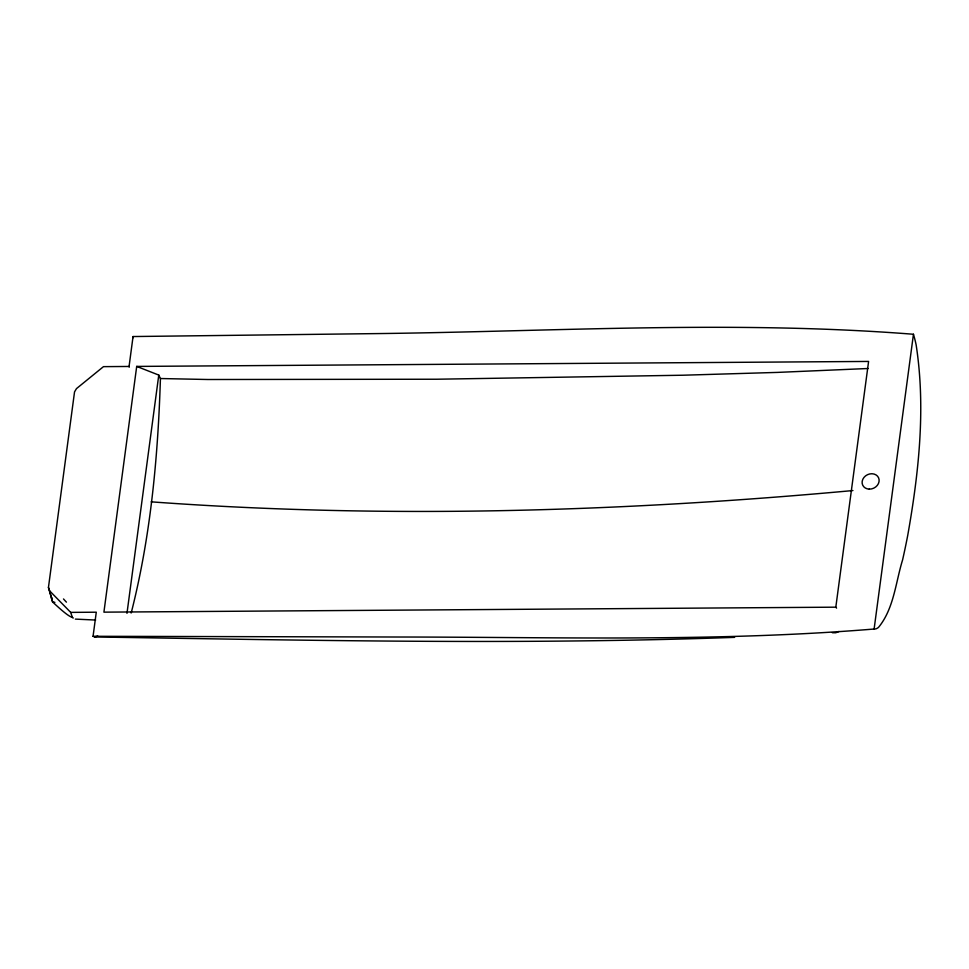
<?xml version="1.0" encoding="UTF-8"?>
<svg xmlns="http://www.w3.org/2000/svg" width="969" height="969" viewBox="0 0 969 969"><rect width="100%" height="100%" fill="white"/><g stroke="black" fill="none" stroke-linecap="round" stroke-linejoin="round"><path stroke-width="1.45" d="M72.069 617.362A42.43 8.733 52.8 0 1 67.564 614.818L66.788 614.261A66.11 13.602 52.8 0 1 62.331 610.7L62.016 610.446A115.759 23.813 52.8 0 1 56.081 605.189L52.617 601.991L48.45 587.468L74.54 391.9L76.478 388.617L103.477 366.645L129.071 366.464L129.265 367.166M734.611 637.36C521.346 644.93 307.924 640.291 94.635 636.96L93.06 636.294L96.282 612.202L70.689 612.384L49.516 590.739L48.45 587.468M129.071 366.464L133.056 336.546L372.399 333.651C552.609 331.628 733.436 320.097 913.452 334.257L914.033 336.279A57.401 22.396 84.9 0 1 916.117 344.782C925.916 408.07 918.794 472.969 907.687 535.603A531.218 207.293 84.9 0 1 902.587 559.912C895.659 582.357 893.915 608.702 878.508 627.379A48.668 18.992 84.9 0 1 875.867 628.881C717.702 641.999 558.398 637.117 399.846 637.021L93.06 636.294M835.811 607.175L868.599 361.437L136.702 366.415L103.913 612.154L835.811 607.175L836.574 608.12M126.975 613.329L158.771 375.076L136.702 366.415M874.074 629.329L913.452 334.257M51.539 598.66L51.623 598.261A135.599 23.159 -87.6 0 0 51.781 597.546M97.796 636.1L94.635 636.96M838.96 631.497L835.762 632.757L832.395 632.733M852.938 490.556C619.809 511.935 384.826 518.972 151.164 501.833M868.176 368.499L777.513 372.399L682.927 375.221L436.619 379.23L207.996 379.509L160.43 378.528L158.771 375.076M95.64 620.051L75.376 619.106M54.882 602.33L52.617 601.991L49.516 590.739M73.305 618.016L72.651 617.665M72.409 617.532L70.689 612.384M160.43 378.528C157.983 457.005 150.704 536.257 131.324 612.481A65.371 16.861 89.6 0 1 131.118 613.014M133.056 336.546A41.279 7.049 -87.6 0 1 133.274 337.672M66.413 602.137A47.384 5.463 51.1 0 1 63.494 598.963M869.302 489.127A8.757 7.425 -25.8 0 0 878.568 477.765A8.757 7.425 -25.8 0 0 863.997 477.402A8.757 7.425 -25.8 0 0 869.302 489.127"/></g></svg>
